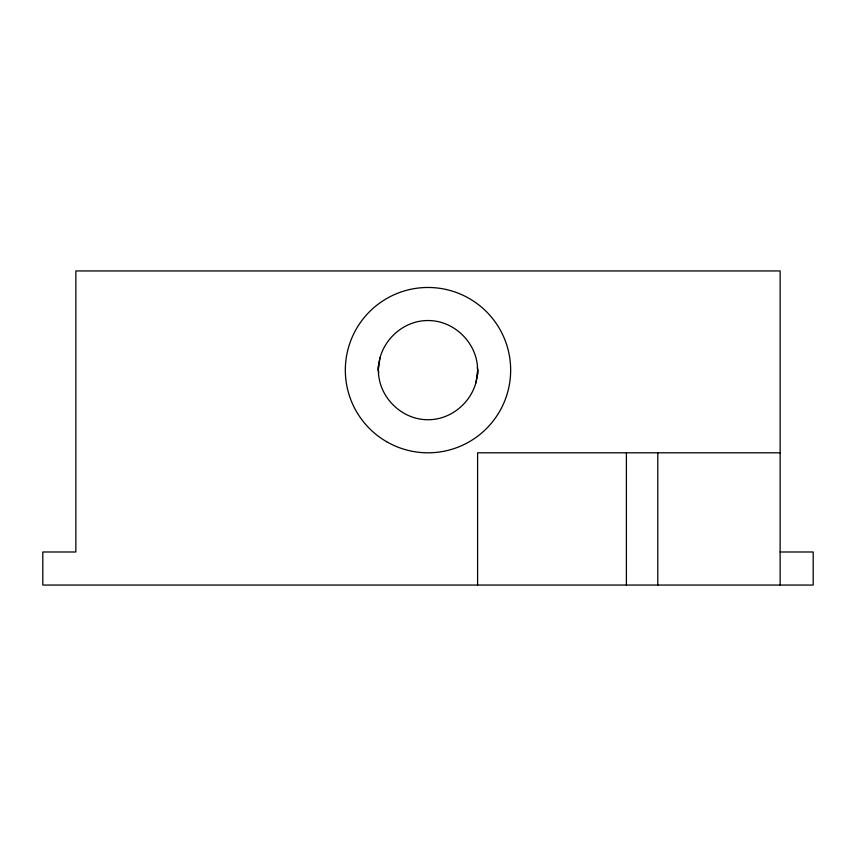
<?xml version="1.0" encoding="UTF-8"?>
<svg xmlns="http://www.w3.org/2000/svg" width="856" height="856" viewBox="0 0 856 856"><rect width="100%" height="100%" fill="white"/><g stroke="black" fill="none" stroke-linecap="round" stroke-linejoin="round"><path stroke-width="1.28" d="M378.406 370.134C378.234 343.588 401.453 320.379 428 320.54C454.547 320.379 477.766 343.588 477.595 370.134C477.766 396.681 454.547 419.9 428 419.729C401.453 419.9 378.234 396.681 378.406 370.134L378.159 366.165M380.096 357.305L378.17 370.134L378.737 372.67M475.904 382.974L477.83 370.134L477.263 367.609M477.595 370.134L477.841 374.147M780.137 452.803L477.595 452.803L477.595 585.055M780.137 551.992L813.2 551.992L813.2 585.055L42.8 585.055L42.8 551.992L75.863 551.992L75.863 270.945L780.137 270.945L780.137 585.055M657.793 452.803L657.793 585.055M626.389 452.803L626.389 585.055M386.666 441.728A82.657 82.657 0 0 0 510.658 370.134A82.657 82.657 0 0 0 386.666 298.551A82.657 82.657 0 0 0 386.666 441.728"/></g></svg>
